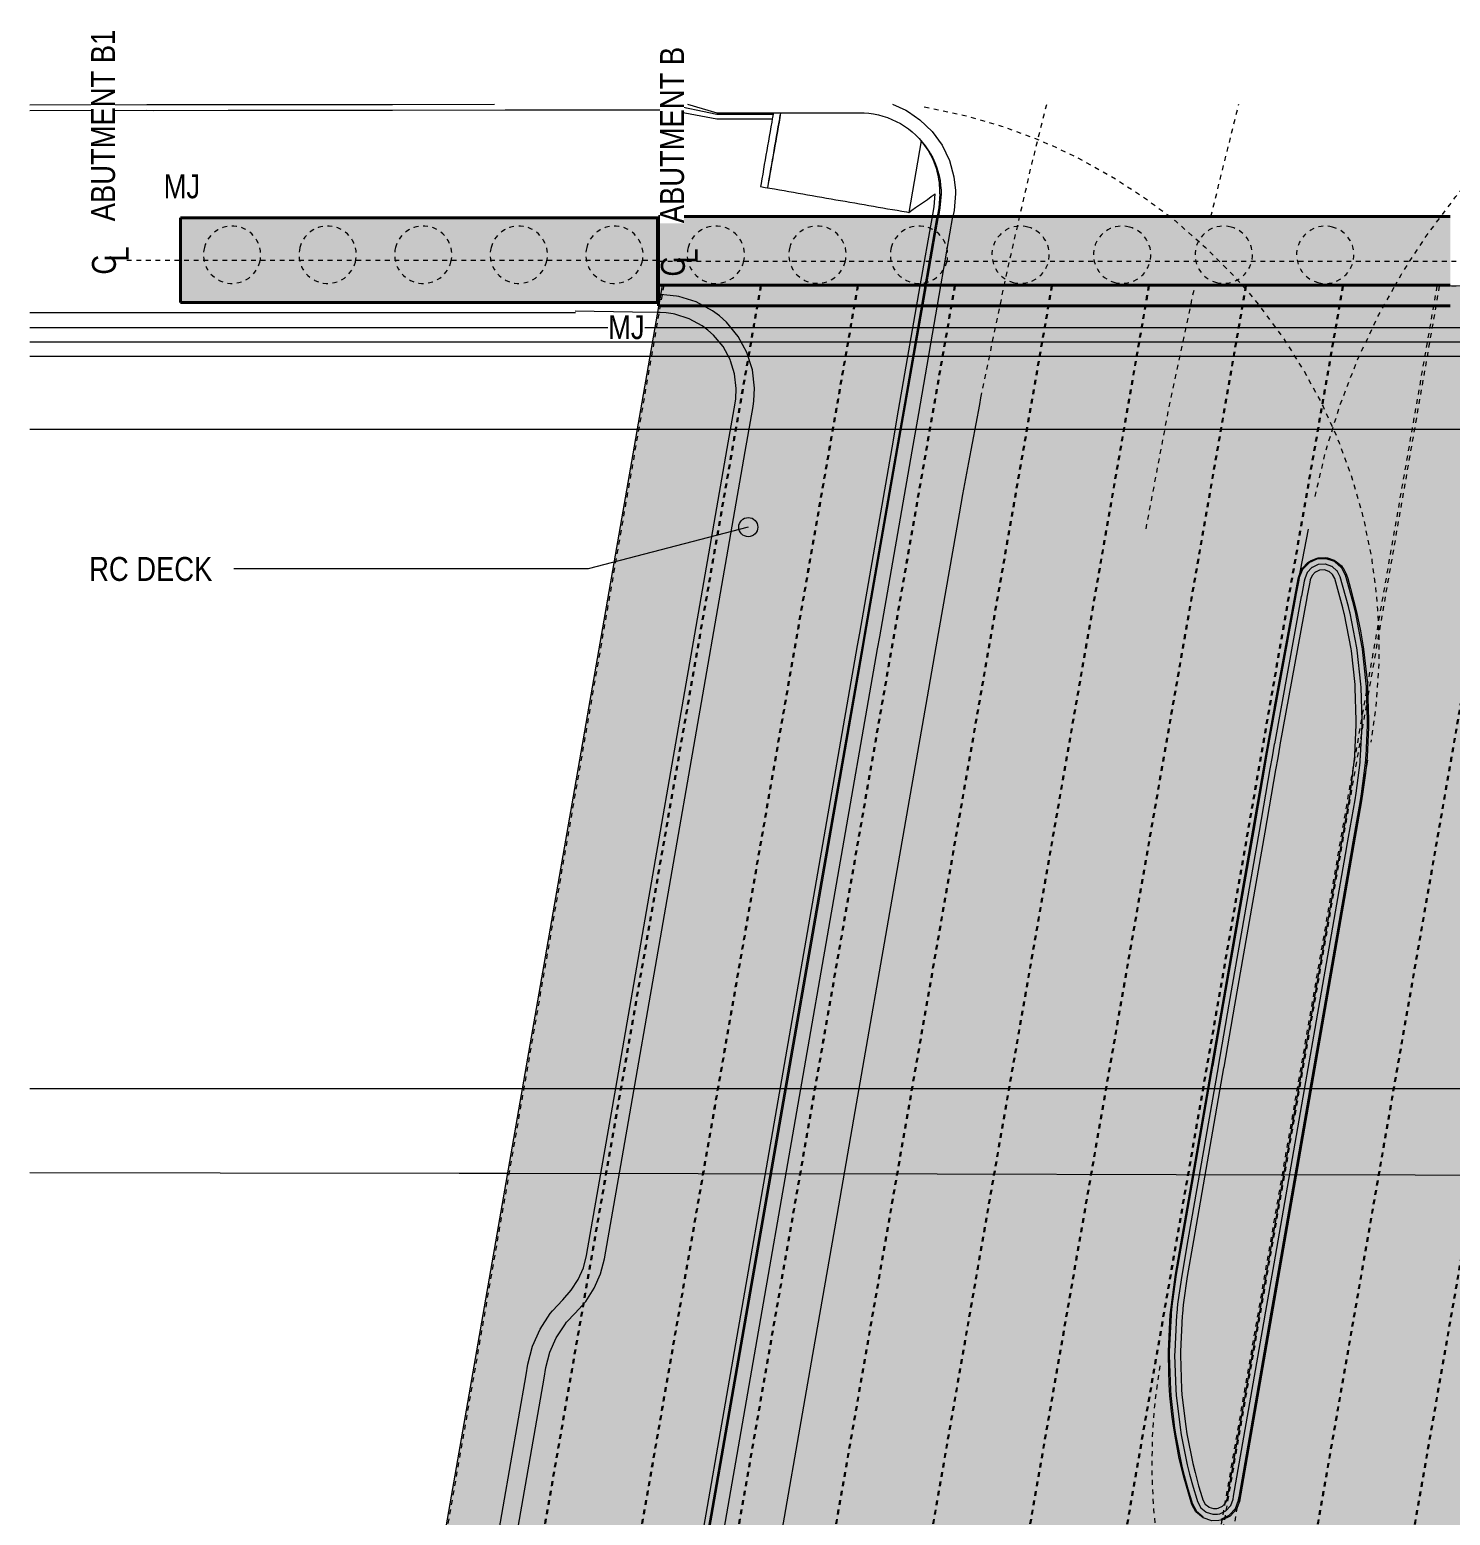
# Model space of a CAD drawing. Header units: metres. Extents: x -351 to -108, y 3 to 559.
# Drawn here: x -288.86 to -259.14, y 518.87 to 549.96 of the extents above; entities that cross this region are included whole.
import ezdxf

# ---------------------------------------------------------------- set-up
doc = ezdxf.new("R2010")
doc.units = ezdxf.units.M
for name, pattern in [('Hidden', [0.007144, 0.004763, -0.002381]), ('IMPORT-LNMK-LineTurn _3_', [0.0012, 0.0006, -0.0006]), ('JacobsDash', [0.0045, 0.003, -0.0015]), ('JacobsGridLine', [0.0145, 0.01, -0.001, 0.0025, -0.001])]:
    doc.linetypes.add(name, pattern=pattern)
for name, color, linetype, lineweight in [('A-ANNO-NOTE', 7, 'Continuous', 9), ('A-DETL', 7, 'Continuous', 13), ('A-DETL-GENF', 7, 'Continuous', 9), ('A-GENM', 7, 'Continuous', 25), ('A-MASS', 7, 'Continuous', 40), ('G-ANNO-TEXT', 7, 'Continuous', 9), ('S-BEAM', 7, 'Continuous', 40), ('S-BEAM-HDLN', 7, 'JacobsDash', 15), ('S-FNDN-HDLN', 7, 'JacobsDash', 15), ('S-GRID', 7, 'Continuous', 9)]:
    doc.layers.add(name, color=color, linetype=linetype, lineweight=lineweight)
doc.styles.add('Arial Narrow', font='ARIALN.TTF', dxfattribs={"height": 0.5})
doc.styles.add('Arial Narrow_2', font='ARIALN.TTF', dxfattribs={"height": 0.0025})

# ---------------------------------------------------------------- blocks, each defined once
blk = doc.blocks.new('T2DPAA-T2D-C3S-RW-M2D-100010_dwg-40802999-DRG-2873032 - CONSTRUCTION SEQUENCE STAGE A4')
at = {"color": 9, "lineweight": 18, "true_color": 0xc3c3c3}
for p, q in [((50.544, -593.485), (50.534, -593.446)), ((55.053, -597.934), (53.538, -598.067)), ((52.143, -598.791), (53.606, -598.663)), ((52.149, -598.816), (53.613, -598.688)), ((52.227, -599.11), (53.691, -598.982))]:
    blk.add_line(p, q, dxfattribs=at)
at = {"color": 253, "linetype": 'IMPORT-LNMK-LineTurn _3_', "lineweight": 18, "true_color": 0xa8a8a8}
blk.add_line((50.178, -600.522), (52.566, -600.389), dxfattribs=at)
at = {"color": 9, "linetype": 'IMPORT-LNMK-LineTurn _3_', "lineweight": 18, "true_color": 0xc3c3c3}
for p, q in [((53.587, -604.248), (53.595, -604.247)), ((55.077, -604.198), (57.498, -604.158))]:
    blk.add_line(p, q, dxfattribs=at)
at = {"color": 9, "lineweight": 18, "true_color": 0xc3c3c3, "flags": 128}
for points in [[(50.876, -579.742), (51.507, -582.107), (51.543, -582.245), (51.947, -583.756), (52.151, -584.523), (52.592, -586.174), (52.795, -586.938), (52.832, -587.076), (53.44, -589.354), (53.918, -591.147), (54.084, -591.769), (54.327, -592.679)], [(50.992, -579.711), (51.623, -582.076), (51.659, -582.214), (52.063, -583.725), (52.267, -584.492), (52.708, -586.144), (52.911, -586.907), (52.948, -587.045), (53.498, -589.107)], [(45.906, -581.062), (46.355, -582.749), (46.802, -584.431), (46.997, -585.165), (47.639, -587.581), (48.086, -589.263), (48.281, -589.997), (48.923, -592.413), (49.238, -593.6)], [(46.196, -580.985), (47.015, -584.066), (47.092, -584.354), (48.299, -588.899), (48.376, -589.186), (49.542, -593.573)], [(46.486, -580.908), (47.305, -583.989), (47.382, -584.277), (48.589, -588.822), (48.666, -589.109), (49.845, -593.546)], [(46.791, -580.827), (47.457, -583.335), (47.532, -583.618), (48.502, -587.266), (48.741, -588.167), (48.816, -588.45), (49.723, -591.862)], [(44.429, -581.455), (45.324, -584.824), (46.608, -589.656), (47.692, -593.735)], [(31.092, -584.999), (31.987, -588.368), (33.271, -593.201), (33.738, -594.956)], [(29.397, -585.45), (30.414, -589.305), (31.69, -594.139), (31.947, -595.112)], [(50.159, -593.519), (50.034, -593.013), (49.745, -591.85)], [(54.32, -592.666), (54.397, -593.68), (54.461, -593.918), (54.697, -594.803)], [(54.436, -592.637), (54.494, -593.654), (54.557, -593.893), (54.798, -594.794)], [(54.536, -593.012), (54.518, -593.648), (54.582, -593.886), (54.823, -594.792), (54.849, -594.889), (54.875, -594.985), (54.901, -595.082), (54.926, -595.179), (54.952, -595.275), (54.978, -595.372), (55.004, -595.469), (55.029, -595.565), (55.055, -595.662), (55.081, -595.758), (55.107, -595.855), (55.133, -595.952), (55.158, -596.048), (55.184, -596.145), (55.21, -596.242), (55.236, -596.338), (55.261, -596.435), (55.287, -596.531), (55.289, -596.54), (55.311, -596.629), (55.328, -596.727), (55.34, -596.826), (55.346, -596.926), (55.346, -597.026), (55.34, -597.126), (55.329, -597.225), (55.311, -597.324), (55.288, -597.421), (55.268, -597.491), (55.259, -597.517), (55.225, -597.611), (55.185, -597.702), (55.14, -597.791), (55.089, -597.878), (55.034, -597.961), (54.974, -598.041), (54.909, -598.117), (54.863, -598.166), (54.84, -598.189), (54.767, -598.257), (54.689, -598.321), (54.609, -598.38), (54.525, -598.434), (54.438, -598.483), (54.348, -598.527), (54.255, -598.565), (54.161, -598.598), (54.086, -598.62)], [(54.823, -594.792), (54.798, -594.794), (54.724, -594.801), (54.697, -594.803), (54.624, -594.81), (54.524, -594.818), (54.425, -594.827), (54.325, -594.836), (54.226, -594.845), (54.126, -594.853), (54.026, -594.862), (53.927, -594.871), (53.827, -594.879), (53.727, -594.888), (53.628, -594.897), (53.528, -594.906), (53.429, -594.914), (53.329, -594.923), (53.264, -594.929), (53.272, -595.028), (53.277, -595.078), (53.281, -595.128), (53.29, -595.228), (53.299, -595.327), (53.307, -595.427), (53.316, -595.526), (53.325, -595.626), (53.333, -595.726), (53.342, -595.825), (53.351, -595.925), (53.36, -596.024), (53.368, -596.124), (53.377, -596.224), (53.386, -596.323), (53.394, -596.423), (53.403, -596.523), (53.412, -596.622), (53.421, -596.722), (53.429, -596.821), (53.438, -596.921), (53.447, -597.021), (53.456, -597.12), (53.464, -597.22), (53.473, -597.32), (53.482, -597.419), (53.49, -597.519), (53.499, -597.618), (53.508, -597.718), (53.517, -597.818), (53.525, -597.917), (53.534, -598.017), (53.538, -598.067), (53.595, -598.114), (53.671, -598.178), (53.748, -598.242), (53.824, -598.307), (53.901, -598.371), (53.978, -598.435), (54.054, -598.5)], [(54.836, -594.937), (54.762, -594.943), (54.735, -594.946), (54.663, -594.952), (54.563, -594.961), (54.464, -594.969), (54.364, -594.978), (54.264, -594.987), (54.165, -594.995), (54.065, -595.004), (53.965, -595.013), (53.866, -595.022), (53.766, -595.03), (53.667, -595.039), (53.567, -595.048), (53.467, -595.056), (53.368, -595.065), (53.276, -595.073)], [(54.862, -594.939), (54.763, -594.948), (54.663, -594.957), (54.564, -594.966), (54.464, -594.974), (54.364, -594.983), (54.265, -594.992), (54.165, -595), (54.066, -595.009), (53.966, -595.018), (53.866, -595.027), (53.767, -595.035), (53.667, -595.044), (53.567, -595.053), (53.468, -595.061), (53.368, -595.07), (53.277, -595.078)], [(55.637, -597.155), (55.588, -597.459), (55.572, -597.519), (55.473, -597.794), (55.301, -598.103), (55.077, -598.376), (54.807, -598.607), (54.502, -598.786), (54.232, -598.891), (54.17, -598.909), (53.821, -598.97), (53.691, -598.982)], [(54.08, -598.596), (54.138, -598.581), (54.195, -598.564), (54.251, -598.544), (54.307, -598.523), (54.362, -598.5), (54.417, -598.474), (54.47, -598.447), (54.522, -598.418), (54.574, -598.387), (54.624, -598.354), (54.673, -598.319), (54.721, -598.283), (54.768, -598.245), (54.813, -598.205), (54.857, -598.164), (54.899, -598.121), (54.94, -598.076), (54.979, -598.03), (55.017, -597.983), (55.053, -597.934)], [(52.117, -598.693), (53.58, -598.565), (53.784, -598.547), (54.054, -598.499)], [(54.08, -598.596), (53.793, -598.647), (53.606, -598.663)], [(54.086, -598.62), (53.795, -598.672), (53.613, -598.688)]]:
    blk.add_lwpolyline(points, dxfattribs=at)
at = {"color": 253, "lineweight": 18, "true_color": 0xa8a8a8, "flags": 128}
for points in [[(23.346, -597.363), (28.001, -596.957), (28.227, -596.937), (28.555, -596.935), (28.879, -596.986), (29.191, -597.088), (29.25, -597.113), (29.483, -597.238), (29.775, -597.389), (30.087, -597.49), (30.411, -597.541), (30.739, -597.539), (32.876, -597.352), (37.857, -596.916), (42.838, -596.481), (44.498, -596.336), (47.819, -596.045), (48.778, -595.962), (48.895, -595.948), (49.154, -595.892), (49.511, -595.751), (49.834, -595.546), (50.112, -595.282), (50.335, -594.97), (50.426, -594.793), (50.494, -594.622), (50.584, -594.249), (50.601, -593.866), (50.598, -593.818), (50.545, -593.487)], [(23.313, -596.983), (27.968, -596.577), (28.194, -596.557), (28.583, -596.555), (28.968, -596.615), (29.338, -596.735), (29.408, -596.766), (29.685, -596.914), (29.922, -597.036), (30.175, -597.119), (30.439, -597.16), (30.706, -597.158), (32.843, -596.972), (34.246, -596.849), (37.824, -596.536), (42.805, -596.101), (44.464, -595.956), (47.786, -595.665), (48.744, -595.581), (48.84, -595.57), (49.049, -595.525), (49.338, -595.411), (49.578, -595.261), (49.599, -595.245), (49.824, -595.032), (50.005, -594.779), (50.078, -594.636), (50.133, -594.497), (50.206, -594.196), (50.22, -593.886), (50.217, -593.847), (50.199, -593.697), (50.174, -593.579), (50.159, -593.519)], [(47.692, -593.735), (47.892, -594.488), (49.177, -599.321), (50.461, -604.153), (51.745, -608.985), (53.029, -613.817), (53.78, -616.644), (54.314, -618.65), (55.514, -623.165)], [(49.238, -593.6), (49.37, -594.096), (49.565, -594.829), (50.207, -597.246), (50.654, -598.928), (50.849, -599.662), (51.492, -602.078), (51.939, -603.76), (52.134, -604.494), (52.776, -606.91), (53.223, -608.592), (53.418, -609.326), (54.06, -611.742), (54.507, -613.425), (54.702, -614.159), (55.258, -616.251), (55.344, -616.575), (55.791, -618.257), (55.986, -618.991), (56.628, -621.407), (57.059, -623.03)], [(49.542, -593.573), (49.584, -593.731), (49.66, -594.018), (50.868, -598.563), (50.944, -598.851), (52.152, -603.395), (52.229, -603.683), (53.436, -608.228), (53.513, -608.515), (54.721, -613.06), (54.797, -613.348), (55.548, -616.174), (56.005, -617.892), (56.081, -618.18), (56.918, -621.33), (57.288, -622.725), (57.356, -622.98), (57.364, -623.003)], [(49.845, -593.546), (49.874, -593.654), (49.95, -593.941), (51.158, -598.486), (51.234, -598.774), (52.442, -603.318), (52.518, -603.606), (53.726, -608.151), (53.803, -608.438), (55.011, -612.983), (55.087, -613.27), (55.838, -616.097), (56.295, -617.815), (56.371, -618.103), (57.208, -621.253), (57.578, -622.648), (57.646, -622.903), (57.67, -622.976)], [(33.738, -594.956), (34.555, -598.033), (35.84, -602.865), (37.124, -607.697), (38.408, -612.53), (39.692, -617.362), (40.443, -620.188), (40.977, -622.194), (41.559, -624.386)], [(31.947, -595.112), (32.966, -598.974), (34.241, -603.809), (35.517, -608.643), (36.793, -613.478), (38.068, -618.312), (39.344, -623.147), (39.713, -624.547)], [(16.292, -601.827), (19.599, -601.538), (24.58, -601.102), (29.561, -600.666), (34.542, -600.231), (39.523, -599.795), (44.504, -599.359), (44.76, -599.337), (48.687, -598.993), (49.484, -598.923), (52.117, -598.693)], [(16.318, -601.925), (19.607, -601.638), (24.588, -601.202), (29.569, -600.766), (34.55, -600.33), (39.531, -599.894), (44.512, -599.459), (44.769, -599.436), (48.696, -599.093), (49.493, -599.023), (52.143, -598.791)], [(16.324, -601.95), (19.61, -601.663), (24.591, -601.227), (29.571, -600.791), (34.552, -600.355), (39.533, -599.919), (44.514, -599.484), (44.771, -599.461), (48.698, -599.118), (49.495, -599.048), (52.149, -598.816)], [(16.402, -602.244), (19.636, -601.961), (24.617, -601.526), (29.598, -601.09), (34.579, -600.654), (39.56, -600.218), (44.541, -599.782), (44.797, -599.76), (48.725, -599.416), (49.522, -599.347), (52.227, -599.11)], [(16.714, -603.422), (19.96, -603.138), (24.941, -602.702), (29.922, -602.266), (32.863, -602.009), (34.903, -601.83), (39.884, -601.394), (43.839, -601.048), (44.896, -600.956), (47.711, -600.71), (48.125, -600.675), (48.803, -600.621), (50.034, -600.532), (50.178, -600.522)], [(29.264, -611.656), (29.318, -611.651), (29.324, -611.651), (33.113, -611.319), (33.12, -611.319), (34.245, -611.22), (38.094, -610.884), (39.226, -610.784), (43.068, -610.448), (43.075, -610.448), (43.077, -610.448), (44.066, -610.361), (44.207, -610.348), (44.855, -610.26), (44.922, -610.249), (44.971, -610.24), (45.001, -610.235), (45.633, -610.097), (45.725, -610.074), (46.396, -609.873), (46.463, -609.85), (47.139, -609.589), (47.183, -609.57), (47.857, -609.246), (47.878, -609.235), (47.985, -609.178), (48.545, -608.848), (48.68, -608.723), (48.682, -608.719), (48.76, -608.559), (48.762, -608.549), (48.775, -608.369), (48.774, -608.361), (48.718, -608.188), (48.715, -608.183), (48.598, -608.041), (48.595, -608.038), (48.431, -607.949), (48.43, -607.949), (48.248, -607.926), (48.195, -607.93), (47.876, -607.953), (47.867, -607.953), (44.743, -608.2), (44.738, -608.2), (44.467, -608.224), (44.211, -608.246), (42.892, -608.362), (39.23, -608.682), (37.918, -608.797), (37.911, -608.798), (37.904, -608.798), (34.249, -609.118), (33.491, -609.184), (32.931, -609.249), (32.882, -609.257), (32.69, -609.287), (32.65, -609.294), (31.9, -609.454), (31.822, -609.474), (31.126, -609.685), (31.012, -609.724), (30.373, -609.976), (30.227, -610.042), (29.646, -610.328), (29.471, -610.424), (29.22, -610.57), (28.993, -610.71), (28.95, -610.738), (28.813, -610.868), (28.737, -611.029)], [(28.787, -611.406), (28.909, -611.549), (29.076, -611.637), (29.264, -611.656)], [(29.254, -611.541), (29.307, -611.537), (29.314, -611.536), (33.103, -611.205), (33.11, -611.204), (34.235, -611.106), (38.084, -610.769), (39.216, -610.67), (43.058, -610.334), (43.065, -610.333), (43.067, -610.333), (44.056, -610.247), (44.195, -610.233), (44.836, -610.147), (44.903, -610.136), (44.951, -610.127), (44.98, -610.122), (45.605, -609.986), (45.696, -609.963), (46.36, -609.764), (46.426, -609.741), (47.094, -609.483), (47.137, -609.464), (47.803, -609.144), (47.824, -609.133), (47.93, -609.077), (48.484, -608.75), (48.587, -608.655), (48.589, -608.651), (48.649, -608.528), (48.651, -608.52), (48.661, -608.382), (48.66, -608.376), (48.617, -608.243), (48.615, -608.238), (48.524, -608.129), (48.522, -608.127), (48.396, -608.059), (48.395, -608.058), (48.255, -608.041), (48.203, -608.045), (47.884, -608.067), (47.875, -608.068), (44.753, -608.315), (44.748, -608.315), (44.477, -608.339), (44.221, -608.361), (42.902, -608.476), (39.24, -608.797), (37.928, -608.912), (37.921, -608.912), (37.914, -608.913), (34.259, -609.233), (33.501, -609.299), (32.948, -609.363), (32.899, -609.37), (32.709, -609.401), (32.67, -609.407), (31.928, -609.566), (31.851, -609.585), (31.163, -609.793), (31.051, -609.832), (30.419, -610.082), (30.274, -610.146), (29.7, -610.43), (29.527, -610.525), (29.279, -610.668), (29.055, -610.807), (29.012, -610.834), (28.907, -610.935), (28.849, -611.059), (28.847, -611.067), (28.839, -611.212), (28.866, -611.307), (28.886, -611.349), (28.981, -611.459), (29.11, -611.527), (29.254, -611.541)], [(33.49, -609.181), (35.53, -609.003), (40.511, -608.567), (44.467, -608.221), (45.49, -608.134), (48.218, -607.925), (48.619, -607.897), (49.276, -607.853)], [(29.244, -611.422), (29.297, -611.417), (29.303, -611.417), (33.092, -611.085), (33.1, -611.085), (34.225, -610.986), (38.073, -610.649), (39.206, -610.55), (43.047, -610.214), (43.054, -610.214), (43.057, -610.213), (44.046, -610.127), (44.183, -610.114), (44.816, -610.029), (44.882, -610.017), (44.929, -610.009), (44.958, -610.004), (45.576, -609.869), (45.665, -609.847), (46.321, -609.65), (46.387, -609.628), (47.047, -609.373), (47.089, -609.354), (47.748, -609.038), (47.768, -609.027), (47.872, -608.971), (48.42, -608.649), (48.491, -608.583), (48.492, -608.581), (48.533, -608.496), (48.535, -608.491), (48.541, -608.396), (48.541, -608.391), (48.511, -608.299), (48.51, -608.297), (48.447, -608.222), (48.446, -608.22), (48.359, -608.173), (48.358, -608.173), (48.262, -608.161), (48.211, -608.164), (47.892, -608.187), (47.884, -608.188), (44.763, -608.434), (44.759, -608.435), (44.488, -608.458), (44.232, -608.481), (42.913, -608.596), (39.251, -608.916), (37.939, -609.031), (37.932, -609.032), (37.925, -609.032), (34.27, -609.352), (33.511, -609.418), (32.965, -609.482), (32.916, -609.489), (32.729, -609.519), (32.691, -609.525), (31.958, -609.682), (31.882, -609.702), (31.202, -609.907), (31.091, -609.945), (30.467, -610.192), (30.324, -610.255), (29.757, -610.536), (29.586, -610.629), (29.341, -610.771), (29.119, -610.908), (29.077, -610.935), (29.005, -611.004), (28.964, -611.09), (28.963, -611.095), (28.958, -611.195), (28.976, -611.261), (28.991, -611.289), (29.056, -611.365), (29.144, -611.412), (29.244, -611.422)], [(29.319, -611.654), (33.113, -611.322), (38.094, -610.887), (43.075, -610.451), (44.926, -610.289)]]:
    blk.add_lwpolyline(points, dxfattribs=at)
at = {"color": 9, "linetype": 'IMPORT-LNMK-LineTurn _3_', "lineweight": 18, "true_color": 0xc3c3c3, "flags": 128}
for points in [[(55.759, -597.812), (55.8, -598.644), (55.782, -599.477), (55.702, -600.306), (55.664, -600.57), (55.563, -601.128), (55.365, -601.937), (55.109, -602.73), (54.877, -603.318), (54.796, -603.502), (54.428, -604.249), (54.007, -604.968), (53.843, -605.214)], [(52.566, -600.389), (52.674, -600.383), (53.102, -600.364), (55.173, -600.294), (56.466, -600.275)], [(54.658, -608.29), (54.92, -608.356), (55.87, -608.668), (56.796, -609.045), (57.164, -609.216), (57.694, -609.484), (58.559, -609.985), (59.153, -610.385)]]:
    blk.add_lwpolyline(points, dxfattribs=at)
at = {"color": 253, "linetype": 'IMPORT-LNMK-LineTurn _3_', "lineweight": 18, "true_color": 0xa8a8a8, "flags": 128}
for points in [[(48.41, -604.565), (50.903, -604.384), (53.4, -604.255), (53.587, -604.248)], [(53.843, -605.214), (53.735, -605.377), (53.535, -605.655), (53.014, -606.305), (52.448, -606.916), (51.911, -607.422), (51.839, -607.485), (51.431, -607.823), (51.191, -608.008), (50.506, -608.482), (49.788, -608.906), (49.042, -609.277), (48.986, -609.302), (48.271, -609.593), (48.027, -609.679), (47.548, -609.832), (47.005, -609.977), (46.81, -610.023), (46.061, -610.164), (45.304, -610.256)], [(49.975, -607.809), (50.974, -607.781), (51.973, -607.823), (52.967, -607.933), (53.951, -608.111), (54.658, -608.29)], [(20.85, -619.043), (21.029, -618.249), (21.269, -617.451), (21.564, -616.672), (21.912, -615.915), (22.078, -615.596), (22.311, -615.184), (22.471, -614.922), (22.761, -614.482), (23.258, -613.814), (23.343, -613.708), (23.8, -613.181), (24.385, -612.588), (24.669, -612.327), (24.995, -612.048), (25.009, -612.036), (25.671, -611.529), (26.365, -611.07), (27.091, -610.659), (27.144, -610.632), (27.842, -610.3), (28.291, -610.116), (28.617, -609.994), (29.343, -609.762), (30.082, -609.577), (30.639, -609.469), (30.832, -609.438), (31.589, -609.348)], [(18.507, -610.196), (18.55, -610.22), (19.019, -610.455), (19.234, -610.556), (19.451, -610.654), (20.379, -611.027), (21.329, -611.337), (21.4, -611.358), (22.298, -611.584), (22.462, -611.618), (23.282, -611.765), (23.54, -611.801), (24.275, -611.88), (25.035, -611.923), (25.273, -611.929), (26.035, -611.921), (26.273, -611.911), (26.814, -611.874), (28.798, -611.7), (29.241, -611.661)]]:
    blk.add_lwpolyline(points, dxfattribs=at)
blk = doc.blocks.new('T2DPAA-T2D-PWC-RW-M2D-100010_RoadDesign_rvt-1-DRG-2873032 - CONSTRUCTION SEQUENCE STAGE A4')
at = {"color": 254, "lineweight": 18, "true_color": 0xe3e3e3, "rotation": 75.11694444444437}
blk.add_blockref('T2DPAA-T2D-C3S-RW-M2D-100010_dwg-40802999-DRG-2873032 - CONSTRUCTION SEQUENCE STAGE A4', (-1722.337, 648.01), dxfattribs=at)
blk = doc.blocks.new('06_SFR_GCT_Girder_SuperT_BR08Edge_CS - Super T - 1815-6270606-DRG-2873032 - CONSTRUCTION SEQUENCE STAGE A4')
at = {"layer": 'S-BEAM', "color": 8, "linetype": 'Hidden', "lineweight": 9, "true_color": 0x808080}
for p, q in [((-1113.445, 544.59), (-1119.617, 509.162)), ((-1111.436, 544.588), (-1117.608, 509.16)), ((-1112.441, 544.589), (-1113.445, 544.59)), ((-1111.436, 544.589), (-1112.441, 544.589)), ((-1118.614, 509.161), (-1119.617, 509.162)), ((-1117.608, 509.16), (-1118.614, 509.161))]:
    blk.add_line(p, q, dxfattribs=at)
blk = doc.blocks.new('06_SFR_GCT_Girder_SuperT_BR08Edge_CS - Super T - 1815-6270390-DRG-2873032 - CONSTRUCTION SEQUENCE STAGE A4')
at = {"layer": 'S-BEAM', "color": 8, "linetype": 'Hidden', "lineweight": 9, "true_color": 0x808080}
for p, q in [((-1115.475, 544.592), (-1121.647, 509.164)), ((-1113.466, 544.59), (-1119.638, 509.162)), ((-1114.471, 544.591), (-1115.475, 544.592)), ((-1113.466, 544.591), (-1114.471, 544.591)), ((-1120.646, 509.163), (-1121.647, 509.164)), ((-1119.638, 509.162), (-1120.646, 509.163))]:
    blk.add_line(p, q, dxfattribs=at)
blk = doc.blocks.new('06_SFR_GCT_Girder_SuperT_BR08Edge_CS - Super T - 1815-6270051-DRG-2873032 - CONSTRUCTION SEQUENCE STAGE A4')
at = {"layer": 'S-BEAM', "color": 8, "linetype": 'Hidden', "lineweight": 9, "true_color": 0x808080}
for p, q in [((-1117.505, 544.594), (-1123.677, 509.166)), ((-1115.495, 544.592), (-1121.668, 509.164)), ((-1116.501, 544.593), (-1117.505, 544.594)), ((-1115.495, 544.593), (-1116.501, 544.593)), ((-1122.676, 509.165), (-1123.677, 509.166)), ((-1121.668, 509.164), (-1122.676, 509.165))]:
    blk.add_line(p, q, dxfattribs=at)
blk = doc.blocks.new('06_SFR_GCT_Girder_SuperT_BR08Edge_CS - Super T - 1815-6269499-DRG-2873032 - CONSTRUCTION SEQUENCE STAGE A4')
at = {"layer": 'S-BEAM', "color": 8, "linetype": 'Hidden', "lineweight": 9, "true_color": 0x808080}
for p, q in [((-1121.493, 544.598), (-1127.665, 509.17)), ((-1120.486, 544.597), (-1121.493, 544.598)), ((-1119.484, 544.596), (-1120.978, 536.018)), ((-1119.484, 544.596), (-1120.486, 544.597)), ((-1120.978, 536.017), (-1125.656, 509.168)), ((-1126.659, 509.169), (-1127.665, 509.17)), ((-1125.656, 509.168), (-1126.659, 509.169))]:
    blk.add_line(p, q, dxfattribs=at)
blk = doc.blocks.new('06_SFR_GCT_Girder_SuperT_BR08Edge_CS - Super T - 1815-6268857-DRG-2873032 - CONSTRUCTION SEQUENCE STAGE A4')
at = {"layer": 'S-BEAM', "color": 8, "linetype": 'Hidden', "lineweight": 9, "true_color": 0x808080}
for p, q in [((-1123.523, 544.6), (-1129.695, 509.172)), ((-1121.514, 544.598), (-1127.686, 509.17)), ((-1122.516, 544.599), (-1123.523, 544.6)), ((-1121.514, 544.598), (-1122.516, 544.599)), ((-1128.688, 509.171), (-1129.695, 509.172)), ((-1127.686, 509.17), (-1128.688, 509.171))]:
    blk.add_line(p, q, dxfattribs=at)
blk = doc.blocks.new('06_SFR_GCT_Girder_SuperT_BR08Edge_CS - Super T - 1815-6267993-DRG-2873032 - CONSTRUCTION SEQUENCE STAGE A4')
at = {"layer": 'S-BEAM', "color": 8, "linetype": 'Hidden', "lineweight": 9, "true_color": 0x808080}
for p, q in [((-1125.553, 544.602), (-1131.725, 509.174)), ((-1123.543, 544.6), (-1129.716, 509.172)), ((-1124.546, 544.601), (-1125.553, 544.602)), ((-1123.543, 544.6), (-1124.546, 544.601)), ((-1130.714, 509.173), (-1131.725, 509.174)), ((-1129.716, 509.172), (-1130.714, 509.173))]:
    blk.add_line(p, q, dxfattribs=at)
blk = doc.blocks.new('06_SFR_GCT_Girder_SuperT_BR08Edge_CS - Super T - 1815-6267463-DRG-2873032 - CONSTRUCTION SEQUENCE STAGE A4')
at = {"layer": 'S-BEAM', "color": 8, "linetype": 'Hidden', "lineweight": 9, "true_color": 0x808080}
for p, q in [((-1127.582, 544.604), (-1133.755, 509.176)), ((-1125.573, 544.602), (-1131.745, 509.174)), ((-1126.576, 544.603), (-1127.582, 544.604)), ((-1125.573, 544.602), (-1126.576, 544.603)), ((-1132.748, 509.175), (-1133.755, 509.176)), ((-1131.745, 509.173), (-1132.748, 509.175))]:
    blk.add_line(p, q, dxfattribs=at)
blk = doc.blocks.new('06_SFR_GCT_Girder_SuperT_BR08Edge_CS - Super T - 1815-6267083-DRG-2873032 - CONSTRUCTION SEQUENCE STAGE A4')
at = {"layer": 'S-BEAM', "color": 8, "linetype": 'Hidden', "lineweight": 9, "true_color": 0x808080}
for p, q in [((-1129.612, 544.606), (-1135.784, 509.178)), ((-1127.603, 544.604), (-1133.775, 509.176)), ((-1128.606, 544.605), (-1129.612, 544.606)), ((-1127.603, 544.604), (-1128.606, 544.605)), ((-1134.773, 509.176), (-1135.784, 509.178)), ((-1133.775, 509.175), (-1134.773, 509.176))]:
    blk.add_line(p, q, dxfattribs=at)
blk = doc.blocks.new('06_SFR_GCT_Girder_SuperT_BR08Edge_CS - Super T - 1815-6266581-DRG-2873032 - CONSTRUCTION SEQUENCE STAGE A4')
at = {"layer": 'S-BEAM', "color": 8, "linetype": 'Hidden', "lineweight": 9, "true_color": 0x808080}
for p, q in [((-1131.642, 544.608), (-1137.814, 509.179)), ((-1129.633, 544.605), (-1135.805, 509.177)), ((-1129.633, 544.605), (-1131.642, 544.608)), ((-1135.805, 509.177), (-1137.814, 509.179))]:
    blk.add_line(p, q, dxfattribs=at)
blk = doc.blocks.new('06_SFR_GCT_Girder_SuperT_BR08Edge_CS - Super T - 1815-6266069-DRG-2873032 - CONSTRUCTION SEQUENCE STAGE A4')
at = {"layer": 'S-BEAM', "color": 8, "linetype": 'Hidden', "lineweight": 9, "true_color": 0x808080}
for p, q in [((-1133.672, 544.607), (-1139.844, 509.181)), ((-1131.663, 544.605), (-1137.835, 509.179)), ((-1131.663, 544.605), (-1133.672, 544.607)), ((-1139.844, 509.181), (-1139.844, 509.179)), ((-1137.835, 509.177), (-1139.844, 509.179)), ((-1137.835, 509.179), (-1137.835, 509.177))]:
    blk.add_line(p, q, dxfattribs=at)
blk = doc.blocks.new('06_SFR_GCT_Girder_SuperT_BR08Edge_CS - Super T - 1815-6266048-DRG-2873032 - CONSTRUCTION SEQUENCE STAGE A4')
at = {"layer": 'S-BEAM', "color": 8, "linetype": 'Hidden', "lineweight": 9, "true_color": 0x808080}
for p, q in [((-1135.712, 544.609), (-1141.884, 509.183)), ((-1133.693, 544.606), (-1139.865, 509.181)), ((-1133.693, 544.606), (-1135.712, 544.609)), ((-1141.884, 509.183), (-1141.884, 509.181)), ((-1139.865, 509.178), (-1141.884, 509.181)), ((-1139.865, 509.181), (-1139.865, 509.178))]:
    blk.add_line(p, q, dxfattribs=at)
blk = doc.blocks.new('06_SFR_GCT_Girder_SuperT_BR08Edge_CS - Super T - 1815-6269797-DRG-2873032 - CONSTRUCTION SEQUENCE STAGE A4')
at = {"layer": 'S-BEAM', "color": 8, "linetype": 'Hidden', "lineweight": 9, "true_color": 0x808080}
for p, q in [((-1119.534, 544.596), (-1125.707, 509.168)), ((-1117.525, 544.594), (-1123.697, 509.166)), ((-1118.531, 544.595), (-1119.534, 544.596)), ((-1117.525, 544.594), (-1118.531, 544.595)), ((-1124.706, 509.167), (-1125.707, 509.168)), ((-1123.697, 509.166), (-1124.706, 509.167))]:
    blk.add_line(p, q, dxfattribs=at)
blk = doc.blocks.new('20_SFR_WSC_ShotcreteWall_Flat_Datum - FlatWall_PileSize_1200-9242313-DRG-2873032 - CONSTRUCTION SEQUENCE STAGE A4')
at = {"layer": 'A-GENM', "true_color": 0x285a32}
blk.add_hatch(color=109, dxfattribs=at).paths.add_polyline_path([(2.614, -1.2), (2.616, -1.2), (2.614, -1.198)])
blk = doc.blocks.new('Mass 1 - Mass 1-5299959-DRG-2873032 - CONSTRUCTION SEQUENCE STAGE A4')
at = {"layer": 'A-MASS', "color": 252, "lineweight": 13, "true_color": 0x848484}
for p, q in [((228.362, 1222.789), (229.384, 1222.876)), ((229.384, 1222.876), (229.398, 1222.877)), ((229.398, 1222.877), (232.112, 1223.085)), ((232.112, 1223.085), (232.16, 1223.088)), ((232.16, 1223.088), (232.307, 1223.071)), ((232.307, 1223.071), (232.354, 1223.055)), ((232.354, 1223.055), (232.484, 1222.985)), ((232.484, 1222.985), (232.51, 1222.963)), ((232.51, 1222.963), (232.555, 1222.922)), ((232.555, 1222.922), (232.619, 1222.834)), ((232.619, 1222.834), (232.641, 1222.795)), ((217.381, 1221.828), (228.362, 1222.789)), ((232.641, 1222.795), (232.685, 1222.657)), ((232.692, 1222.605), (232.682, 1222.46)), ((232.685, 1222.657), (232.692, 1222.605)), ((232.575, 1222.237), (232.47, 1222.14)), ((232.59, 1222.258), (232.575, 1222.237)), ((232.606, 1222.28), (232.59, 1222.258)), ((232.668, 1222.409), (232.606, 1222.28)), ((232.682, 1222.46), (232.668, 1222.409)), ((232.201, 1221.975), (231.784, 1221.742)), ((232.382, 1222.085), (232.201, 1221.975)), ((232.47, 1222.14), (232.382, 1222.085)), ((215.794, 1221.559), (216.537, 1221.718)), ((216.537, 1221.718), (216.587, 1221.726)), ((216.587, 1221.726), (217.381, 1221.828)), ((231.759, 1221.728), (231.395, 1221.546)), ((231.784, 1221.742), (231.759, 1221.728)), ((214.476, 1221.126), (214.898, 1221.287)), ((214.898, 1221.287), (215.015, 1221.327)), ((215.015, 1221.327), (215.116, 1221.361)), ((215.116, 1221.361), (215.708, 1221.537)), ((215.708, 1221.537), (215.794, 1221.559)), ((231.038, 1221.384), (230.369, 1221.125)), ((231.087, 1221.406), (231.038, 1221.384)), ((231.395, 1221.546), (231.087, 1221.406)), ((213.681, 1220.761), (214.11, 1220.968)), ((214.11, 1220.968), (214.261, 1221.035)), ((214.261, 1221.035), (214.476, 1221.126)), ((230.294, 1221.1), (229.629, 1220.901)), ((230.369, 1221.125), (230.294, 1221.1)), ((213.352, 1220.584), (213.532, 1220.682)), ((213.532, 1220.682), (213.681, 1220.761)), ((228.545, 1220.68), (228.106, 1220.626)), ((228.753, 1220.713), (228.545, 1220.68)), ((228.873, 1220.734), (228.753, 1220.713)), ((229.49, 1220.865), (228.873, 1220.734)), ((229.533, 1220.876), (229.49, 1220.865)), ((229.553, 1220.881), (229.533, 1220.876)), ((229.629, 1220.901), (229.553, 1220.881)), ((212.817, 1220.262), (213.352, 1220.584)), ((227.964, 1220.612), (213.137, 1219.315)), ((213.137, 1219.311), (227.964, 1220.609)), ((228.106, 1220.626), (227.964, 1220.612)), ((212.606, 1219.96), (212.689, 1220.14)), ((212.689, 1220.14), (212.817, 1220.262)), ((212.597, 1219.768), (212.606, 1219.96)), ((212.638, 1219.629), (212.597, 1219.768)), ((212.673, 1219.56), (212.638, 1219.629)), ((212.789, 1219.424), (212.673, 1219.56)), ((212.965, 1219.333), (212.789, 1219.424)), ((213.137, 1219.315), (212.965, 1219.333))]:
    blk.add_line(p, q, dxfattribs=at)
blk = doc.blocks.new('01_SFO_FRP_Pile_CastInPlace_CS_BR08 - CAST-IN-PLACE PILE - 1200-8661432-DRG-2873032 - CONSTRUCTION SEQUENCE STAGE A4')
at = {"layer": 'S-FNDN-HDLN'}
for start, end in [(90, 270), (270, 90)]:
    blk.add_arc((0, 0), 0.6, start, end, dxfattribs=at)
blk = doc.blocks.new('01_SFO_FRP_Pile_CastInPlace_CS_BR08 - CAST-IN-PLACE PILE - 1200-9305895-DRG-2873032 - CONSTRUCTION SEQUENCE STAGE A4')
at = {"layer": 'S-FNDN-HDLN'}
for start, end in [(90, 270), (270, 90)]:
    blk.add_arc((0, 0), 0.6, start, end, dxfattribs=at)
blk = doc.blocks.new('01_SFO_FRP_Pile_CastInPlace_CS_BR08 - CAST-IN-PLACE PILE - 1200-8661394-DRG-2873032 - CONSTRUCTION SEQUENCE STAGE A4')
at = {"layer": 'S-FNDN-HDLN'}
for start, end in [(90, 270), (270, 90)]:
    blk.add_arc((0, 0), 0.6, start, end, dxfattribs=at)
blk = doc.blocks.new('03_SFR_ACS_Abutment_BR08_Retaining wall CS - ABUTMENT EAST_BR8_1-7988247-DRG-2873032 - CONSTRUCTION SEQUENCE STAGE A4')
at = {"layer": 'S-BEAM', "linetype": 'JacobsDash', "lineweight": 15, "true_color": 0xc0c0c0}
blk.add_hatch(color=9, dxfattribs=at).paths.add_polyline_path([(-1145.823, 544.254), (-1135.842, 544.254), (-1135.842, 546.029), (-1145.823, 546.029)])
at = {"layer": 'S-BEAM'}
for p, q in [((-1135.842, 546.029), (-1145.823, 546.029)), ((-1145.823, 546.029), (-1145.823, 544.254)), ((-1135.842, 544.254), (-1135.842, 546.029)), ((-1145.823, 544.254), (-1135.842, 544.254))]:
    blk.add_line(p, q, dxfattribs=at)
at = {"layer": 'S-BEAM-HDLN'}
blk.add_line((-1135.842, 546.029), (-1135.842, 544.254), dxfattribs=at)
blk = doc.blocks.new('01_SFO_FRP_Pile_CastInPlace_CS_BR08 - CAST-IN-PLACE PILE - 1200-8641665-DRG-2873032 - CONSTRUCTION SEQUENCE STAGE A4')
at = {"layer": 'S-FNDN-HDLN'}
for start, end in [(90, 270), (270, 90)]:
    blk.add_arc((0, 0), 0.6, start, end, dxfattribs=at)
blk = doc.blocks.new('01_SFO_FRP_Pile_CastInPlace_CS_BR08 - CAST-IN-PLACE PILE - 1200-8641633-DRG-2873032 - CONSTRUCTION SEQUENCE STAGE A4')
at = {"layer": 'S-FNDN-HDLN'}
for start, end in [(90, 270), (270, 90)]:
    blk.add_arc((0, 0), 0.6, start, end, dxfattribs=at)
blk = doc.blocks.new('01_SFO_FRP_Pile_CastInPlace_CS_BR08 - CAST-IN-PLACE PILE - 1200-8641593-DRG-2873032 - CONSTRUCTION SEQUENCE STAGE A4')
at = {"layer": 'S-FNDN-HDLN'}
for start, end in [(90, 270), (270, 90)]:
    blk.add_arc((0, 0), 0.6, start, end, dxfattribs=at)
blk = doc.blocks.new('01_SFO_FRP_Pile_CastInPlace_CS_BR08 - CAST-IN-PLACE PILE - 1200-8641556-DRG-2873032 - CONSTRUCTION SEQUENCE STAGE A4')
at = {"layer": 'S-FNDN-HDLN'}
for start, end in [(90, 270), (270, 90)]:
    blk.add_arc((0, 0), 0.6, start, end, dxfattribs=at)
blk = doc.blocks.new('01_SFO_FRP_Pile_CastInPlace_CS_BR08 - CAST-IN-PLACE PILE - 1200-8641505-DRG-2873032 - CONSTRUCTION SEQUENCE STAGE A4')
at = {"layer": 'S-FNDN-HDLN'}
for start, end in [(90, 270), (270, 90)]:
    blk.add_arc((0, 0), 0.6, start, end, dxfattribs=at)
blk = doc.blocks.new('CS_Annot_Centreline Symbol1 - CS_Annot_Centreline Symbol-7988197-DRG-2873032 - CONSTRUCTION SEQUENCE STAGE A4')
at = {"layer": 'A-ANNO-NOTE', "char_height": 0.0025, "attachment_point": 1, "rotation": 180, "style": 'Arial Narrow_2'}
for s, insert, width in [('L', (0.00115, -0.00329), 0.0019241), ('C  ', (0.00252, -0.00463), 0.0044093)]:
    blk.add_mtext(s, dxfattribs=dict(at, insert=insert, width=width))

msp = doc.modelspace()

# ---------------------------------------------------------------- hatches: boundary and pattern name
at = {"layer": 'A-DETL-GENF', "true_color": 0x808080, "transparency": 33554534}
msp.add_hatch(color=8, dxfattribs=at).paths.add_polyline_path([(-251.357, 509.154), (-245.185, 544.583), (-275.632, 544.612), (-281.804, 509.183), (-252.876, 509.156)])
at = {"layer": 'A-GENM', "lineweight": 5, "true_color": 0x285a32}
msp.add_hatch(color=109, dxfattribs=at).paths.add_polyline_path([(-285.708, 544.654), (-285.707, 544.654), (-285.707, 544.912)])
at = {"layer": 'G-ANNO-TEXT'}
h = msp.add_hatch(color=256, dxfattribs=at)
edge = h.paths.add_edge_path()
edge.add_arc((-273.827, 539.553), 0.2, 0, 360)
at = {"layer": 'S-BEAM', "true_color": 0xc0c0c0}
msp.add_hatch(color=9, dxfattribs=at).paths.add_polyline_path([(-275.707, 544.614), (-262.508, 544.614), (-262.508, 546.054), (-275.707, 546.054), (-275.707, 545.584)])
at = {"layer": 'S-BEAM', "lineweight": 5, "true_color": 0xc0c0c0}
for points in [[(-262.508, 544.614), (-259.14, 544.614), (-259.14, 546.054), (-262.508, 546.054), (-262.508, 545.584)], [(-275.707, 544.184), (-275.706, 544.184), (-275.632, 544.612), (-262.508, 544.599), (-262.509, 544.614), (-275.707, 544.612)], [(-275.706, 544.184), (-262.508, 544.184), (-262.509, 544.599), (-275.632, 544.611)], [(-259.14, 544.596), (-259.141, 544.614), (-262.508, 544.612), (-262.508, 544.599), (-259.14, 544.596)], [(-262.508, 544.184), (-259.14, 544.184), (-259.141, 544.596), (-262.508, 544.599)]]:
    msp.add_hatch(color=9, dxfattribs=at).paths.add_polyline_path(points)

# ---------------------------------------------------------------- linework, layer by layer
at = {"layer": 'A-DETL', "lineweight": 18}
for p, q in [((-275.632, 544.612), (-281.804, 509.183)), ((-245.185, 544.583), (-275.632, 544.612))]:
    msp.add_line(p, q, dxfattribs=at)
at = {"layer": 'A-GENM'}
msp.add_line((-285.708, 544.886), (-285.708, 544.654), dxfattribs=at)
at = {"layer": 'G-ANNO-TEXT'}
for p, q in [((-273.827, 539.553), (-277.176, 538.678)), ((-283.52, 538.678), (-284.593, 538.678)), ((-277.176, 538.678), (-283.52, 538.678))]:
    msp.add_line(p, q, dxfattribs=at)
msp.add_circle((-273.827, 539.553), 0.2, dxfattribs=at)
at = {"layer": 'S-BEAM'}
for p, q in [((-275.707, 546.054), (-275.707, 544.614)), ((-262.508, 546.054), (-275.707, 546.054)), ((-262.508, 546.054), (-259.14, 546.054)), ((-275.707, 544.614), (-262.508, 544.614)), ((-275.707, 544.614), (-275.707, 544.184)), ((-259.14, 544.614), (-262.508, 544.614))]:
    msp.add_line(p, q, dxfattribs=at)
at = {"layer": 'S-BEAM', "color": 250, "true_color": 0x333333}
for p, q in [((-262.509, 544.184), (-275.706, 544.184)), ((-262.508, 544.184), (-262.509, 544.184)), ((-262.508, 544.184), (-259.141, 544.184)), ((-259.141, 544.184), (-259.14, 544.184))]:
    msp.add_line(p, q, dxfattribs=at)
at = {"layer": 'S-FNDN-HDLN'}
for centre, start, end in [((-270.255, 545.254), 345.1169, 165.1169), ((-268.13, 545.254), 75.1169, 255.1169), ((-268.13, 545.254), 255.1169, 75.1169), ((-266.005, 545.254), 75.1169, 255.1169), ((-266.005, 545.254), 255.1169, 75.1169), ((-263.88, 545.254), 75.1169, 255.1169), ((-263.88, 545.254), 255.1169, 75.1169), ((-270.255, 545.254), 165.1169, 345.1169)]:
    msp.add_arc(centre, 0.6, start, end, dxfattribs=at)
at = {"layer": 'S-GRID', "linetype": 'JacobsGridLine', "lineweight": 18}
for p, q in [((-286.83, 545.141), (-275.726, 545.141)), ((-275.713, 545.118), (-244.077, 545.118))]:
    msp.add_line(p, q, dxfattribs=at)

# ---------------------------------------------------------------- block references
at = {"lineweight": 5}
msp.add_blockref('T2DPAA-T2D-PWC-RW-M2D-100010_RoadDesign_rvt-1-DRG-2873032 - CONSTRUCTION SEQUENCE STAGE A4', (860.115, 0), dxfattribs=at)
at = {"layer": 'A-ANNO-NOTE', "xscale": 200, "yscale": 200, "zscale": 200, "rotation": 269.9999999999306}
for p in [(-286.633, 545.341), (-274.728, 545.301)]:
    msp.add_blockref('CS_Annot_Centreline Symbol1 - CS_Annot_Centreline Symbol-7988197-DRG-2873032 - CONSTRUCTION SEQUENCE STAGE A4', p, dxfattribs=at)
at = {"layer": 'A-GENM', "rotation": 0.02395779607190437}
msp.add_blockref('20_SFR_WSC_ShotcreteWall_Flat_Datum - FlatWall_PileSize_1200-9242313-DRG-2873032 - CONSTRUCTION SEQUENCE STAGE A4', (-261.755, 545.852), dxfattribs=at)
at = {"layer": 'A-MASS', "color": 252, "lineweight": 13, "true_color": 0x848484, "rotation": 75.11694444444437}
msp.add_blockref('Mass 1 - Mass 1-5299959-DRG-2873032 - CONSTRUCTION SEQUENCE STAGE A4', (860.115, 0), dxfattribs=at)
at = {"layer": 'S-BEAM', "color": 8, "linetype": 'Hidden', "lineweight": 9, "true_color": 0x808080}
for name in ['06_SFR_GCT_Girder_SuperT_BR08Edge_CS - Super T - 1815-6266048-DRG-2873032 - CONSTRUCTION SEQUENCE STAGE A4', '06_SFR_GCT_Girder_SuperT_BR08Edge_CS - Super T - 1815-6266069-DRG-2873032 - CONSTRUCTION SEQUENCE STAGE A4', '06_SFR_GCT_Girder_SuperT_BR08Edge_CS - Super T - 1815-6266581-DRG-2873032 - CONSTRUCTION SEQUENCE STAGE A4', '06_SFR_GCT_Girder_SuperT_BR08Edge_CS - Super T - 1815-6267083-DRG-2873032 - CONSTRUCTION SEQUENCE STAGE A4', '06_SFR_GCT_Girder_SuperT_BR08Edge_CS - Super T - 1815-6267463-DRG-2873032 - CONSTRUCTION SEQUENCE STAGE A4', '06_SFR_GCT_Girder_SuperT_BR08Edge_CS - Super T - 1815-6267993-DRG-2873032 - CONSTRUCTION SEQUENCE STAGE A4', '06_SFR_GCT_Girder_SuperT_BR08Edge_CS - Super T - 1815-6268857-DRG-2873032 - CONSTRUCTION SEQUENCE STAGE A4', '06_SFR_GCT_Girder_SuperT_BR08Edge_CS - Super T - 1815-6269499-DRG-2873032 - CONSTRUCTION SEQUENCE STAGE A4', '06_SFR_GCT_Girder_SuperT_BR08Edge_CS - Super T - 1815-6269797-DRG-2873032 - CONSTRUCTION SEQUENCE STAGE A4', '06_SFR_GCT_Girder_SuperT_BR08Edge_CS - Super T - 1815-6270051-DRG-2873032 - CONSTRUCTION SEQUENCE STAGE A4', '06_SFR_GCT_Girder_SuperT_BR08Edge_CS - Super T - 1815-6270390-DRG-2873032 - CONSTRUCTION SEQUENCE STAGE A4', '06_SFR_GCT_Girder_SuperT_BR08Edge_CS - Super T - 1815-6270606-DRG-2873032 - CONSTRUCTION SEQUENCE STAGE A4']:
    msp.add_blockref(name, (860.115, 0), dxfattribs=at)
at = {"layer": 'S-BEAM-HDLN'}
msp.add_blockref('03_SFR_ACS_Abutment_BR08_Retaining wall CS - ABUTMENT EAST_BR8_1-7988247-DRG-2873032 - CONSTRUCTION SEQUENCE STAGE A4', (860.115, 0), dxfattribs=at)
at = {"layer": 'S-FNDN-HDLN'}
for name, p, rotation in [('01_SFO_FRP_Pile_CastInPlace_CS_BR08 - CAST-IN-PLACE PILE - 1200-8641505-DRG-2873032 - CONSTRUCTION SEQUENCE STAGE A4', (-284.628, 545.254), 75.11694444444437), ('01_SFO_FRP_Pile_CastInPlace_CS_BR08 - CAST-IN-PLACE PILE - 1200-8641556-DRG-2873032 - CONSTRUCTION SEQUENCE STAGE A4', (-282.628, 545.254), 75.11694444444437), ('01_SFO_FRP_Pile_CastInPlace_CS_BR08 - CAST-IN-PLACE PILE - 1200-8641593-DRG-2873032 - CONSTRUCTION SEQUENCE STAGE A4', (-280.628, 545.254), 75.11694444444437), ('01_SFO_FRP_Pile_CastInPlace_CS_BR08 - CAST-IN-PLACE PILE - 1200-8641633-DRG-2873032 - CONSTRUCTION SEQUENCE STAGE A4', (-278.628, 545.254), 75.11694444444437), ('01_SFO_FRP_Pile_CastInPlace_CS_BR08 - CAST-IN-PLACE PILE - 1200-8641665-DRG-2873032 - CONSTRUCTION SEQUENCE STAGE A4', (-276.628, 545.254), 75.11694444444437), ('01_SFO_FRP_Pile_CastInPlace_CS_BR08 - CAST-IN-PLACE PILE - 1200-8661432-DRG-2873032 - CONSTRUCTION SEQUENCE STAGE A4', (-274.505, 545.254), 75.11694444444356), ('01_SFO_FRP_Pile_CastInPlace_CS_BR08 - CAST-IN-PLACE PILE - 1200-8661394-DRG-2873032 - CONSTRUCTION SEQUENCE STAGE A4', (-272.38, 545.255), 75.11694444444356), ('01_SFO_FRP_Pile_CastInPlace_CS_BR08 - CAST-IN-PLACE PILE - 1200-9305895-DRG-2873032 - CONSTRUCTION SEQUENCE STAGE A4', (-261.755, 545.252), 165.1169444444439)]:
    msp.add_blockref(name, p, dxfattribs=dict(at, rotation=rotation))

# ---------------------------------------------------------------- next in the draw order: texts
at = {"layer": 'A-ANNO-NOTE', "char_height": 0.5, "attachment_point": 1, "rotation": 90, "style": 'Arial Narrow', "bg_fill": 3, "box_fill_scale": 1, "bg_fill_color": 256, "bg_fill_true_color": 13158600, "bg_fill_transparency": 0}
for s, insert in [('ABUTMENT B1', (-287.577, 545.954)), ('ABUTMENT B', (-275.672, 545.914))]:
    msp.add_mtext(s, dxfattribs=dict(at, insert=insert))
at = {"layer": 'G-ANNO-TEXT', "char_height": 0.5, "attachment_point": 1, "style": 'Arial Narrow', "bg_fill": 3, "box_fill_scale": 1, "bg_fill_color": 256, "bg_fill_true_color": 13158600, "bg_fill_transparency": 0}
for s, insert in [('MJ', (-286.06, 546.936)), ('MJ', (-276.761, 543.989)), ('RC DECK ', (-287.618, 538.928))]:
    msp.add_mtext(s, dxfattribs=dict(at, insert=insert))

doc.saveas('drawing.dxf')
